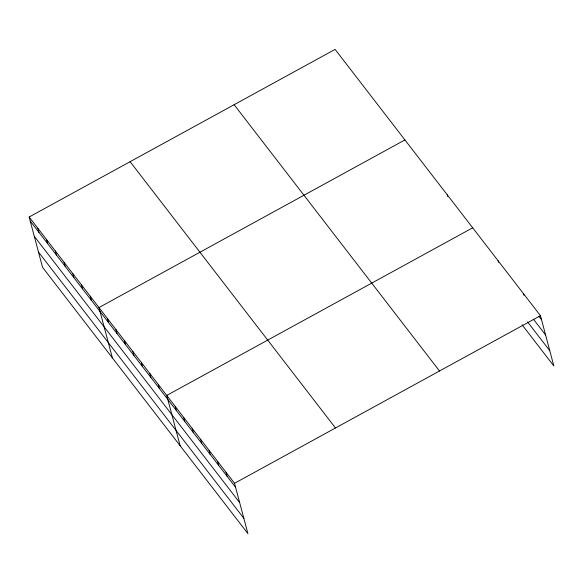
<?xml version="1.0" encoding="UTF-8"?>
<svg xmlns="http://www.w3.org/2000/svg" width="583" height="583" viewBox="0 0 583 583"><rect width="100%" height="100%" fill="white"/><g stroke="black" fill="none" stroke-linecap="round" stroke-linejoin="round"><path stroke-width="0.87" d="M29.15 217.007L234.519 483.307L247.906 533.613L42.537 267.313L29.15 217.007L335.094 49.387L540.463 315.687L553.85 365.993L522.084 324.804M404.915 139.927L98.979 307.547L112.366 357.86M472.689 227.807L166.745 395.427L180.132 445.74M234.519 483.307L540.463 315.687M538.889 316.278L541.534 319.71M533.423 319.192L545.601 334.985M527.549 321.889L549.784 350.718M234.133 104.7L439.502 370.999M130.111 161.688L335.48 427.988M30.221 221.03L235.59 487.33M34.288 236.304L239.657 502.604M38.471 252.045L243.847 518.345M523.519 293.715L523.949 295.326M498.108 260.761L498.531 262.372M447.278 194.853L447.708 196.464M226.051 472.317L227.122 476.347M217.576 461.335L218.647 465.365M209.108 450.353L210.179 454.376M200.632 439.363L201.703 443.393M192.164 428.381L193.235 432.404M183.689 417.399L184.76 421.422M175.221 406.409L176.292 410.439M158.277 384.437L159.348 388.467M149.809 373.455L150.88 377.485M141.334 362.473L142.405 366.496M132.866 351.483L133.937 355.513M124.39 340.501L125.462 344.531M115.922 329.519L116.994 333.542M107.447 318.529L108.518 322.559M90.248 296.23L91.32 300.26M81.518 284.912L82.589 288.935M72.795 273.595L73.866 277.617M64.064 262.277L65.136 266.3M55.334 250.96L56.405 254.982M46.604 239.642L47.675 243.665M37.88 228.325L38.952 232.347"/></g></svg>
